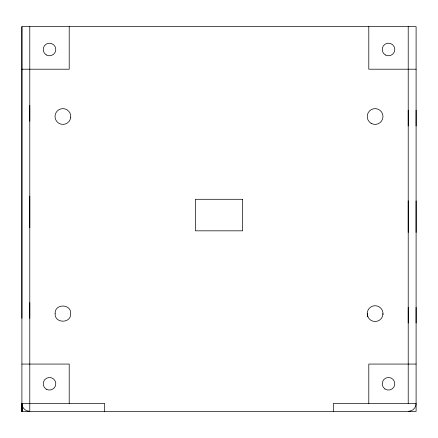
<?xml version="1.0" encoding="UTF-8"?>
<svg xmlns="http://www.w3.org/2000/svg" width="438" height="438" viewBox="0 0 438 438"><rect width="100%" height="100%" fill="white"/><g stroke="black" fill="none" stroke-linecap="round" stroke-linejoin="round"><path stroke-width="0.66" d="M21.9 318.306L21.905 26.63L416.1 26.63L416.1 411.37L21.905 411.37L21.905 26.63M29.784 318.306L29.784 302.603M29.784 227.672L29.789 196.136M29.784 121.238L29.784 105.47M408.216 323.036L408.216 307.334M408.216 232.403L408.216 200.867M408.216 125.969L408.216 110.201M416.095 323.036L416.095 307.334M416.1 232.403L416.1 200.867M416.1 125.969L416.1 110.201M21.971 404.515L21.905 411.37L21.905 403.486L104.682 403.486L104.682 411.37M21.905 411.37L22.103 405.172M409.245 411.298L410.258 411.101M21.905 69.204L69.204 69.204L69.204 26.63M416.1 69.204L368.796 69.204L368.796 26.63M21.905 364.066L69.204 364.066L69.204 403.486M416.1 364.066L368.796 364.066L368.796 403.486M27.747 411.101L28.755 411.298M367.871 316.745L367.285 313.608M382.921 313.608L382.938 314.506A7.884 7.884 0 0 1 367.307 314.763L367.268 312.705A7.884 7.884 0 0 1 382.9 312.453L382.938 314.506M408.216 26.63L408.216 403.486M333.318 411.37L333.318 403.486L416.1 403.486A7.884 7.884 0 0 1 408.216 411.37M29.789 26.63L29.789 411.37A7.884 7.884 0 0 1 21.905 403.486M55.133 313.608C54.498 323.682 71.295 323.698 70.666 313.608C71.301 303.529 54.504 303.518 55.133 313.608M242.652 199.29L195.348 199.29L195.348 230.826L242.652 230.826L242.652 199.29M70.726 117.45L70.704 115.391A7.884 7.884 0 0 0 55.073 115.572L55.095 117.625A7.884 7.884 0 0 0 70.726 117.45M371.161 123.335A7.884 7.884 0 0 0 382.987 116.508A7.884 7.884 0 0 0 371.161 109.681A7.884 7.884 0 0 0 371.161 123.335M46.34 54.958A6.307 6.307 0 0 0 55.801 49.494A6.307 6.307 0 0 0 46.34 44.035A6.307 6.307 0 0 0 46.34 54.958M385.352 54.958A6.307 6.307 0 0 0 394.813 49.494A6.307 6.307 0 0 0 385.352 44.035A6.307 6.307 0 0 0 385.352 54.958M384.936 388.971A6.307 6.307 0 0 0 394.797 384.268A6.307 6.307 0 0 0 385.79 378.082A6.307 6.307 0 0 0 384.936 388.971M46.264 389.19A6.307 6.307 0 0 0 55.801 383.863A6.307 6.307 0 0 0 46.423 378.268A6.307 6.307 0 0 0 46.264 389.19"/></g></svg>
